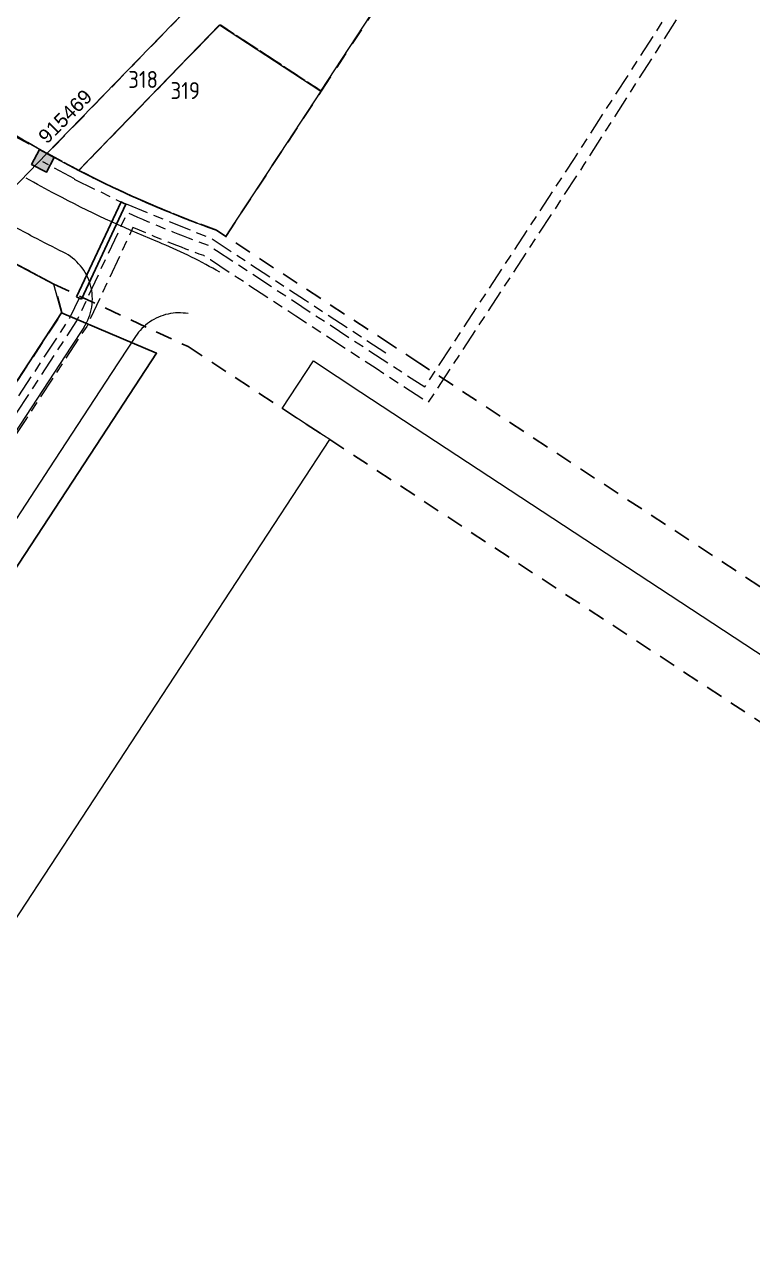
# Model space of a CAD drawing. Header units: metres. Extents: x 286940 to 288014, y 6148948 to 6150082.
# Drawn here: x 287514.7 to 287643.8, y 6149328.2 to 6149543.3 of the extents above; entities that cross this region are included whole.
import ezdxf
from ezdxf.enums import TextEntityAlignment as Align

# ---------------------------------------------------------------- set-up
doc = ezdxf.new("R2010")
doc.units = ezdxf.units.M
doc.linetypes.add('Cable Exist UG', pattern=[8.2, 4, -1.2, 1.8, -1.2])
doc.linetypes.add('Dash', pattern=[5, 3, -2])
doc.layers.get('0').update_dxf_attribs({"color": 6})
for name, color, linetype in [('_User Dimensions', 7, 'Continuous'), ('_User Miscellaneous12', 7, 'Continuous'), ('Notes_HV_MISC', 7, 'Continuous'), ('SupportsUG_SP_LV_SL_EXT', 7, 'Continuous'), ('UG_Details_SP_MISC', 7, 'Continuous')]:
    doc.layers.add(name, color=color, linetype=linetype)
for name, color, linetype, lineweight in [('_User Kerbs', 2, 'Continuous', 5), ('Cadastre Developer_SP_NEW', 2, 'Continuous', 5), ('Cadastre Roads_SP_NEW', 251, 'Continuous', 5)]:
    doc.layers.add(name, color=color, linetype=linetype, lineweight=lineweight)
doc.styles.add('COLUMN_LABEL', font='arial.ttf')
doc.styles.add('LotNum', font='isocp.shx', dxfattribs={"height": 1.8})
doc.styles.add('POLE_LABEL', font='arial.ttf')
doc.styles.get("Standard").update_dxf_attribs({"font": 'arial.ttf'})

# ---------------------------------------------------------------- blocks, each defined once
blk = doc.blocks.new('COLUMN_EXT')
blk.add_hatch(color=256).paths.add_polyline_path([(-1.49, 1.48), (-1.49, -1.49), (1.48, -1.49), (1.48, 1.48)])
blk.add_lwpolyline([(-1.49, -1.49), (1.48, -1.49), (1.48, 1.48), (-1.49, 1.48)], close=True)
for tag, height, style, flags, p in [('ASSET_NUM', 2.5, 'COLUMN_LABEL', 8, (2, 2)), ('STRUCTURE_PLANT_NUMBER', 0.2, 'POLE_LABEL', 9, (1.81, 0.03)), ('STREET_CODE', 0.2, 'COLUMN_LABEL', 9, (1.81, -0.2))]:
    blk.add_attdef(tag, text='', height=height, dxfattribs=dict(style=style, flags=flags)).set_placement(p, align=Align.MIDDLE_LEFT)
at = {"flags": 9}
for tag, p in [('COLUMN_TYPE', (1.81, -0.4)), ('OWNED_BY', (1.81, -0.6)), ('STATE', (1.81, -0.8)), ('USAGE', (1.81, -1)), ('STREETNAME', (1.81, -1.6)), ('SUBURB', (1.81, -1.8)), ('LEGEND', (1.81, -1.2)), ('LOCATION', (1.81, -1.4)), ('NOTES', (1.81, -2))]:
    blk.add_attdef(tag, text='', height=0.2, dxfattribs=at).set_placement(p, align=Align.MIDDLE_LEFT)
at = {"flags": 1}
blk.add_attdef('Z', (1.81, -2.35), '', height=0.2, dxfattribs=at)

msp = doc.modelspace()

# ---------------------------------------------------------------- linework, layer by layer
at = {"layer": '_User Dimensions', "color": 7, "lineweight": 0}
msp.add_lwpolyline([(287518.70935, 6149520.41688), (287518.70935, 6149520.41688, -0.077943153), (287469.94904, 6149558.58492), (287465.42936, 6149563.27341)], format="xyb", dxfattribs=at)
at = {"layer": '_User Kerbs', "color": 251, "linetype": 'Continuous'}
for points in [[(287549.31547, 6149499.36494, 0.03382501), (287539.11666, 6149504.43317, 0.001531251), (287538.63937, 6149504.62965), (287538.50043, 6149504.68635), (287538.04708, 6149504.87196, -0.023835711), (287520.30598, 6149513.16936, -0.007311941), (287515.02992, 6149516.05001)], [(287521.59514, 6149502.92826, -0.006909764), (287516.32356, 6149505.61476, -0.009661122), (287509.08175, 6149509.61296)]]:
    msp.add_lwpolyline(points, format="xyb", dxfattribs=at)
at = {"layer": '_User Kerbs', "color": 251, "linetype": 'Continuous', "elevation": 32.3719}
for points in [[(287534.40724, 6149488.00159), (287530.09164, 6149481.4111), (287519.13521, 6149464.67919), (287508.17878, 6149447.94728), (287497.22236, 6149431.21537), (287486.26593, 6149414.48346), (287475.30951, 6149397.75156), (287464.35308, 6149381.01965), (287453.39666, 6149364.28774), (287442.44023, 6149347.55583), (287436.36792, 6149338.98344, -0.173888165), (287424.63486, 6149333.36263, -0.196990352), (287410.61418, 6149337.49441), (287404.11432, 6149342.70557), (287400.68141, 6149345.45786), (287388.57611, 6149355.55994, -0.002054699), (287386.09495, 6149357.73255)], [(287525.24002, 6149489.59106), (287522.94711, 6149486.08949), (287511.99069, 6149469.35758), (287501.03426, 6149452.62567), (287490.07783, 6149435.89377), (287479.12141, 6149419.16186), (287468.16498, 6149402.42995), (287457.20856, 6149385.69804), (287446.25213, 6149368.96613), (287435.29571, 6149352.23423), (287430.29497, 6149344.98768, -0.173888165), (287423.76172, 6149341.85788, -0.196990352), (287415.95467, 6149344.15856), (287409.45626, 6149349.36855), (287406.02334, 6149352.12084), (287394.17563, 6149362.00797, -0.002104506), (287391.68862, 6149364.18613)]]:
    msp.add_lwpolyline(points, format="xyb", dxfattribs=at)
at = {"layer": '_User Kerbs', "color": 251, "linetype": 'Continuous'}
for centre, start, end in [((287517.51824, 6149494.64745, 22.66385), 39.5362485, 63.7875548), ((287517.51824, 6149494.64745, 22.66385), 15.2849421, 39.5362484), ((287517.51824, 6149494.64745, 22.66385), 351.0336357, 15.2849421), ((287517.51824, 6149494.64745, 22.66385), 326.7823294, 351.0336357), ((287542.12901, 6149482.9452, 21.23433), 102.3455881, 124.5639587), ((287542.12901, 6149482.9452, 21.23433), 80.1272175, 102.345588), ((287542.12901, 6149482.9452, 21.23433), 124.5639587, 146.7823294)]:
    msp.add_arc(centre, 9.23, start, end, dxfattribs=at)
at = {"layer": '_User Miscellaneous12', "lineweight": 0}
for points in [[(287524.27375, 6149517.41504), (287549.29999, 6149543.22497), (287567.2275, 6149531.46128), (287587.57813, 6149562.47503), (287584.5253, 6149566.05421), (287577.7783, 6149578.19882), (287577.47869, 6149580.99591), (287518.70035, 6149520.4076)], [(287504.33037, 6149505.4848), (287519.87094, 6149497.25104), (287521.29273, 6149492.1882), (287510.68681, 6149475.99093), (287489.23656, 6149490.0365)]]:
    msp.add_lwpolyline(points, close=True, dxfattribs=at)
at = {"layer": '_User Miscellaneous12', "linetype": 'Dash'}
for points in [[(287587.64545, 6149562.48976), (287584.5924, 6149566.06966), (287577.8455, 6149578.21378), (287577.54656, 6149581.01081), (287518.76758, 6149520.4219), (287524.34091, 6149517.42953), (287549.36763, 6149543.2406), (287567.29524, 6149531.47682), (287587.64545, 6149562.48976)], [(287761.32151, 6149367.38908), (287730.92272, 6149388.77967), (287726.84261, 6149390.26106), (287722.22086, 6149392.97817), (287710.02198, 6149400.98151), (287645.00371, 6149443.69461), (287584.79367, 6149483.20222), (287579.7753, 6149486.4891), (287550.39765, 6149505.72494), (287548.72535, 6149506.82303), (287543.79874, 6149508.6596), (287538.42815, 6149510.83358), (287533.8656, 6149512.82406), (287529.42292, 6149514.89593), (287524.34091, 6149517.42953), (287502.39832, 6149529.19776), (287488.02842, 6149514.27585), (287519.93819, 6149497.26579), (287543.71735, 6149486.1872), (287568.8151, 6149469.71878), (287750.29915, 6149350.59657), (287761.32151, 6149367.38908)], [(287504.39768, 6149505.49999), (287489.35145, 6149490.10007), (287510.75388, 6149476.00543), (287521.36038, 6149492.20302), (287519.93819, 6149497.26579), (287504.39768, 6149505.49999)]]:
    msp.add_lwpolyline(points, close=True, dxfattribs=at)
at = {"layer": '_User Miscellaneous12', "lineweight": 0}
msp.add_lwpolyline([(287524.27375, 6149517.41504), (287549.29999, 6149543.22497), (287567.2275, 6149531.46128), (287550.33012, 6149505.71019), (287548.65797, 6149506.80742, -0.033308587), (287524.27375, 6149517.41504, 6544.583663611)], format="xyb", dxfattribs=at)
at = {"layer": '_User Miscellaneous12', "linetype": 'Dash'}
msp.add_lwpolyline([(287567.29524, 6149531.47682), (287549.36763, 6149543.2406), (287524.34091, 6149517.42953), (287524.34091, 6149517.42953, 0.033308248), (287548.72535, 6149506.82303), (287548.72535, 6149506.82303), (287550.39765, 6149505.72494)], format="xyb", close=True, dxfattribs=at)
at = {"layer": '_User Miscellaneous12', "flags": 128}
msp.add_lwpolyline([(287434.64877, 6149327.00806), (287439.57906, 6149334.53753), (287450.53519, 6149351.26963), (287461.49128, 6149368.00176), (287472.44741, 6149384.73386), (287483.40354, 6149401.46596), (287494.35967, 6149418.19806), (287519.01097, 6149455.84529), (287529.4193, 6149471.74078), (287538.11461, 6149485.02018), (287521.29273, 6149492.1882), (287510.68681, 6149475.99093), (287500.55239, 6149460.51374), (287490.41797, 6149445.03655), (287480.28354, 6149429.55935), (287476.9967, 6149424.53972), (287466.86228, 6149409.06253), (287456.72786, 6149393.58534), (287446.59344, 6149378.10815), (287436.45901, 6149362.63095), (287426.5602, 6149347.51358), (287421.12137, 6149346.51055, -0.020325131), (287396.34618, 6149366.17491, -2.691202875)], format="xyb", dxfattribs=at)
at = {"layer": 'Cadastre Developer_SP_NEW', "color": 2, "lineweight": 0}
msp.add_lwpolyline([(287431.43476, 6149259.98495), (287568.81584, 6149469.71812), (287567.72387, 6149470.43397), (287560.40374, 6149475.23803), (287565.91517, 6149483.65453), (287574.32726, 6149478.1326), (287776.74579, 6149345.26426), (287902.82443, 6149262.57177)], dxfattribs=at)
at = {"layer": 'Cadastre Roads_SP_NEW', "color": 2, "lineweight": 0}
msp.add_lwpolyline([(287504.31594, 6149505.58187), (287518.68594, 6149520.39446, -0.077943153), (287469.92563, 6149558.5625), (287465.40595, 6149563.251), (287455.22677, 6149573.80922), (287439.86821, 6149589.73969), (287426.19968, 6149575.071), (287447.74052, 6149552.74854), (287455.38607, 6149544.82575, 0.071687287), (287504.31594, 6149505.58187, 0.27291627)], format="xyb", dxfattribs=at)
at = {"layer": 'Notes_HV_MISC', "color": 2, "linetype": 'Cable Exist UG', "lineweight": 0, "flags": 128}
for points in [[(287636.5464, 6149549.16793), (287631.06919, 6149545.46631), (287613.85699, 6149518.45943), (287586.22877, 6149476.2661), (287577.02634, 6149482.29186), (287562.7955, 6149491.61012), (287547.65485, 6149501.54517), (287546.47724, 6149502.3179, -0.016481113), (287533.94013, 6149507.31982), (287525.7394, 6149489.76359), (287514.93765, 6149473.26725), (287504.80323, 6149457.79006), (287494.66881, 6149442.31287), (287484.53439, 6149426.83568), (287481.24755, 6149421.81605), (287471.11312, 6149406.33885), (287460.9787, 6149390.86166), (287450.84428, 6149375.38447), (287440.70986, 6149359.90728), (287429.63895, 6149342.99989), (287419.98841, 6149341.22014, -0.021768091), (287393.06002, 6149362.48022), (287370.63989, 6149383.85545)], [(287387.05359, 6149387.77966), (287379.11255, 6149377.84198), (287394.40168, 6149363.96418, 0.0211944), (287420.46681, 6149343.34209), (287428.43458, 6149344.81151), (287439.03665, 6149361.00289), (287449.17107, 6149376.48008), (287459.30549, 6149391.95728), (287469.43991, 6149407.43447), (287479.57434, 6149422.91166), (287482.86118, 6149427.93129), (287492.9956, 6149443.40848), (287503.13002, 6149458.88568), (287513.26444, 6149474.36287), (287523.98786, 6149490.73957), (287532.95806, 6149509.94311, 0.019176796), (287547.3774, 6149504.11936), (287548.75209, 6149503.21732), (287563.89274, 6149493.28227), (287578.12195, 6149483.96507), (287585.65118, 6149479.03492), (287612.17842, 6149519.54686), (287629.39711, 6149546.26833)]]:
    msp.add_lwpolyline(points, format="xyb", dxfattribs=at)
at = {"layer": 'UG_Details_SP_MISC'}
for p, q in [((287531.83535, 6149511.83141), (287523.95204, 6149494.99118)), ((287532.7048, 6149511.4244), (287524.82149, 6149494.58417)), ((287531.83535, 6149511.83141), (287532.27007, 6149511.6279)), ((287532.7048, 6149511.4244), (287532.27007, 6149511.6279)), ((287523.95204, 6149494.99118), (287524.38677, 6149494.78767)), ((287524.82149, 6149494.58417), (287524.38677, 6149494.78767))]:
    msp.add_line(p, q, dxfattribs=at)
at = {"layer": 'UG_Details_SP_MISC', "color": 7, "linetype": 'Cable Exist UG', "lineweight": 0, "flags": 128}
for points in [[(287523.5669, 6149515.95128), (287517.9935, 6149518.94384)], [(287523.54408, 6149515.8796), (287532.27007, 6149511.6279)], [(287578.75592, 6149485.02449), (287564.53814, 6149494.3538), (287547.86414, 6149505.295), (287532.37809, 6149511.5882)]]:
    msp.add_lwpolyline(points, dxfattribs=at)
msp.add_lwpolyline([(287524.38677, 6149494.78767), (287522.78154, 6149491.35861), (287512.10904, 6149475.05966), (287501.97462, 6149459.58247), (287491.84019, 6149444.10528), (287481.70577, 6149428.62808), (287478.41893, 6149423.60845), (287468.28451, 6149408.13126), (287458.15009, 6149392.65407), (287448.01567, 6149377.17688), (287437.88124, 6149361.69968), (287427.58392, 6149345.9737), (287420.71132, 6149344.70626, -0.020819013), (287395.20589, 6149364.91344), (287381.91346, 6149376.86276), (287383.38594, 6149378.41929)], format="xyb", dxfattribs=at)

# ---------------------------------------------------------------- block references
at = {"layer": 'SupportsUG_SP_LV_SL_EXT'}
ref = msp.add_blockref('COLUMN_EXT', (287517.9979, 6149519.09924), dxfattribs=dict(at, rotation=241.767))
ref.add_attrib('ASSET_NUM', '915469', dxfattribs={"layer": '0', "height": 2.5, "rotation": 45.09, "style": 'COLUMN_LABEL'}).set_placement((287517.80019, 6149522.86809), align=Align.MIDDLE_LEFT)

# ---------------------------------------------------------------- texts
at = {"layer": '_User Miscellaneous12', "lineweight": 0, "style": 'LotNum'}
for s, p in [('318', (287535.74299, 6149535.04015)), ('319', (287543.21742, 6149533.06829))]:
    msp.add_text(s, height=3, dxfattribs=at).set_placement(p, align=Align.TOP_CENTER)

doc.saveas('drawing.dxf')
